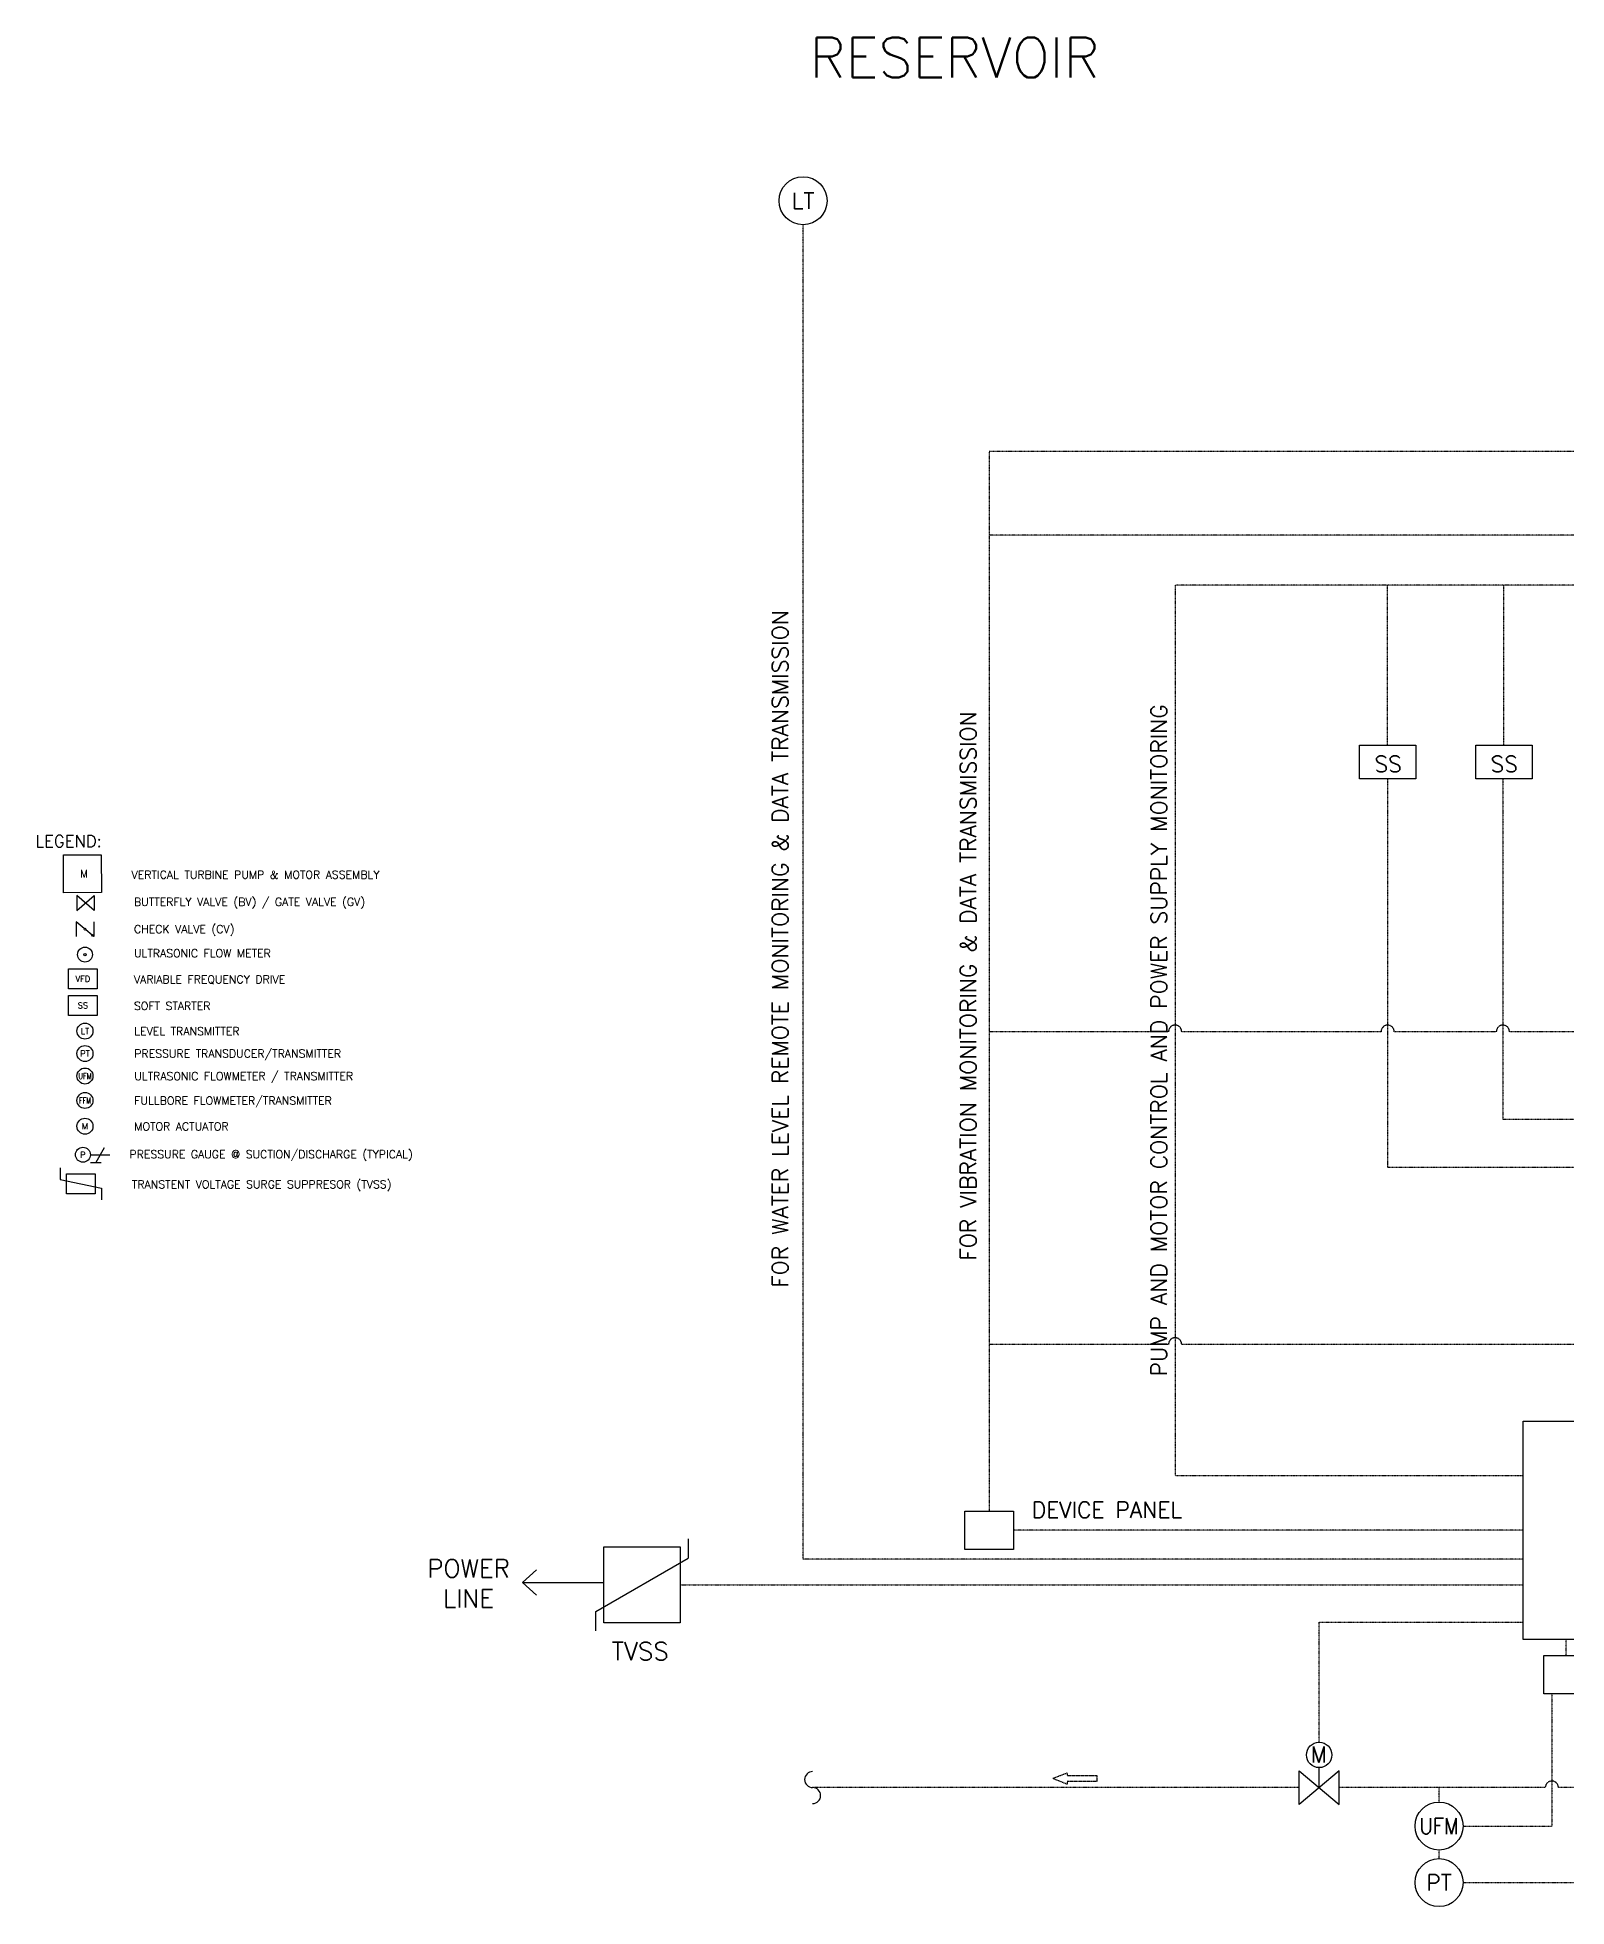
# Model space of a CAD drawing. Header units: inches. Extents: x 54971 to 80190, y -20447 to -7573.
# Drawn here: x 54971 to 64526, y -19527 to -7845 of the extents above; entities that cross this region are included whole.
import ezdxf
from ezdxf.enums import TextEntityAlignment as Align

# ---------------------------------------------------------------- set-up
doc = ezdxf.new("R2010")
doc.units = ezdxf.units.IN
doc.header["$MEASUREMENT"] = 0
doc.linetypes.add('HIDDEN', pattern=[0.375, 0.25, -0.125])
doc.linetypes.add('HIDDEN2', pattern=[0.1875, 0.125, -0.0625])
for name, color, linetype in [('2', 2, 'HIDDEN'), ('DP-BUTTERFLY VALVE_GATE VALVE', 251, 'Continuous'), ('DP-CHECK VALVE', 251, 'Continuous'), ('DP-LINES', 6, 'Continuous'), ('DP-PUMP&MOTOR', 251, 'Continuous'), ('E-Transmitter', 2, 'Continuous'), ('M-HVAC-PIPE-NEW', 6, 'HIDDEN2'), ('P-TXT2', 3, 'Continuous'), ('text', 3, 'Continuous'), ('WIRE-DASH', 1, 'HIDDEN')]:
    doc.layers.add(name, color=color, linetype=linetype)
doc.layers.add('M-HVAC-PIPE-TEXT', color=2, linetype='Continuous', lineweight=25)
doc.styles.add('SIMPLEX', font='simplex.shx')
doc.styles.add('SIMS', font='simplex.shx')

# ---------------------------------------------------------------- blocks, each defined once
blk = doc.blocks.new('gate valve')
at = {"layer": 'DP-BUTTERFLY VALVE_GATE VALVE'}
blk.add_lwpolyline([(-2.93, 2.48), (-2.93, -2.48), (2.93, 2.48), (2.93, -2.48)], close=True, dxfattribs=at)
blk = doc.blocks.new('CHECK VALVE')
at = {"layer": 'DP-CHECK VALVE'}
for p, q in [((-2.93, 2.48), (-2.93, -2.48)), ((-0.24, 0.2), (-2.93, 2.48)), ((2.93, 2.48), (2.93, -2.48)), ((2.35, -2), (0.24, -0.2)), ((2.16, -2.23), (2.35, -2)), ((2.93, -2.48), (2.16, -2.23)), ((2.55, -1.77), (2.35, -2)), ((2.93, -2.48), (2.55, -1.77))]:
    blk.add_line(p, q, dxfattribs=at)
blk.add_circle((0, 0), 0.312, dxfattribs=at)

msp = doc.modelspace()

# ---------------------------------------------------------------- linework, layer by layer
at = {"layer": '2', "ltscale": 0.2}
msp.add_lwpolyline([(61315, -18726), (61406, -18690), (61406, -18708), (61590, -18708), (61590, -18745), (61406, -18745), (61406, -18763)], close=True, dxfattribs=at)
at = {"layer": 'DP-LINES', "ltscale": 0.2}
for p, q in [((59037, -17228), (59037, -17349)), ((58002, -17501), (58510, -17501)), ((58460, -17804), (58460, -17683))]:
    msp.add_line(p, q, dxfattribs=at)
for points in [[(63232, -12268), (63584, -12268), (63584, -12479), (63232, -12479)], [(63958, -12268), (64310, -12268), (64310, -12479), (63958, -12479)], [(64255, -16492), (65681, -16492), (65681, -17857), (64255, -17857)], [(61071, -17055), (61071, -17294), (60765, -17294), (60765, -17055)], [(58510, -17278), (58987, -17278), (58987, -17754), (58510, -17754)], [(64690, -17957), (64690, -18196), (64384, -18196), (64384, -17957)]]:
    msp.add_lwpolyline(points, close=True, dxfattribs=at)
for points in [[(58460, -17683), (59037, -17349)], [(58002, -17501), (58090, -17422)], [(58002, -17501), (58090, -17581)]]:
    msp.add_lwpolyline(points, dxfattribs=at)
at = {"layer": 'DP-LINES', "color": 6, "ltscale": 0.2}
for centre, start, end in [((59815, -18733), 90, 270), ((59815, -18833), 270, 90)]:
    msp.add_arc(centre, 50, start, end, dxfattribs=at)
at = {"layer": 'DP-PUMP&MOTOR'}
msp.add_line((62980, -18783), (62980, -18658), dxfattribs=at)
msp.add_circle((62980, -18579), 79.2, dxfattribs=at)
at = {"layer": 'E-Transmitter'}
for centre in [(59755, -8866), (63729, -19023), (63729, -19377)]:
    msp.add_circle(centre, 150, dxfattribs=at)
at = {"layer": 'M-HVAC-PIPE-NEW', "color": 30}
for p, q in [((59755, -17356), (59755, -9016)), ((64255, -17356), (59755, -17356))]:
    msp.add_line(p, q, dxfattribs=at)
at = {"layer": 'M-HVAC-PIPE-NEW', "color": 2}
for p, q in [((60918, -10433), (60918, -17055)), ((68417, -10433), (60918, -10433)), ((66377, -10957), (60918, -10957)), ((62039, -14059), (60918, -14059)), ((63367, -14059), (62121, -14059)), ((64087, -14059), (63449, -14059)), ((68460, -14059), (64169, -14059)), ((62039, -16013), (60918, -16013)), ((66815, -16013), (62121, -16013)), ((64255, -17175), (61071, -17175))]:
    msp.add_line(p, q, dxfattribs=at)
at = {"layer": 'M-HVAC-PIPE-NEW', "color": 1}
for p, q in [((65580, -11268), (62080, -11268)), ((62080, -11268), (62080, -16833)), ((63408, -12268), (63408, -11268)), ((64134, -12268), (64134, -11268)), ((63408, -12479), (63408, -14908)), ((64128, -12479), (64128, -14608)), ((67156, -14608), (64128, -14608)), ((66856, -14908), (63408, -14908)), ((62080, -16833), (64255, -16833)), ((64523, -17957), (64523, -17857)), ((64434, -18196), (64434, -19023)), ((63729, -18873), (63729, -18783)), ((63879, -19023), (64434, -19023)), ((63729, -19227), (63729, -19173)), ((63879, -19377), (64612, -19377))]:
    msp.add_line(p, q, dxfattribs=at)
at = {"layer": 'M-HVAC-PIPE-NEW', "color": 6}
for p, q in [((58991, -17516), (64255, -17516)), ((62856, -18783), (59815, -18783)), ((64393, -18783), (63105, -18783)), ((64571, -18783), (64475, -18783))]:
    msp.add_line(p, q, dxfattribs=at)
at = {"layer": 'M-HVAC-PIPE-NEW', "color": 8}
for p, q in [((62980, -18500), (62980, -17750)), ((62980, -17750), (64255, -17750))]:
    msp.add_line(p, q, dxfattribs=at)
at = {"layer": 'P-TXT2', "ltscale": 0.2}
for p, q in [((55302, -14828), (55423, -14828)), ((55388, -14785), (55336, -14877)), ((55303, -14877), (55369, -14877))]:
    msp.add_line(p, q, dxfattribs=at)
at = {"layer": 'P-TXT2'}
msp.add_lwpolyline([(55134, -13191), (55133, -12954), (55370, -12953), (55371, -13190)], close=True, dxfattribs=at)
at = {"layer": 'P-TXT2', "ltscale": 0.2}
for points in [[(55165, -13667), (55345, -13667), (55345, -13791), (55165, -13791)], [(55165, -13833), (55345, -13833), (55345, -13957), (55165, -13957)], [(55153, -14948), (55332, -14948), (55332, -15072), (55153, -15072)]]:
    msp.add_lwpolyline(points, close=True, dxfattribs=at)
msp.add_lwpolyline([(55113, -14910), (55113, -14983), (55372, -15037), (55372, -15110)], dxfattribs=at)
for centre, radius in [((55268, -13577), 46.6), ((55268, -13577), 7.06), ((55268, -14055), 50), ((55268, -14196), 50), ((55268, -14336), 50), ((55268, -14489), 50), ((55268, -14650), 50), ((55255, -14828), 46.6)]:
    msp.add_circle(centre, radius, dxfattribs=at)
at = {"layer": 'WIRE-DASH', "color": 2, "ltscale": 10}
for points in [[(62121, -14059, 1), (62039, -14059, 1)], [(63449, -14059, 1), (63367, -14059, 1)], [(64169, -14059, 1), (64087, -14059, 1)]]:
    msp.add_lwpolyline(points, format="xyb", dxfattribs=at)
at = {"layer": 'WIRE-DASH', "color": 1, "ltscale": 10}
msp.add_lwpolyline([(62121, -16013, 1), (62039, -16013, 1)], format="xyb", dxfattribs=at)
at = {"layer": 'WIRE-DASH', "color": 6, "ltscale": 10}
msp.add_arc((64434, -18783), 40.9, 0, 180, dxfattribs=at)

# ---------------------------------------------------------------- block references
at = {"layer": 'DP-BUTTERFLY VALVE_GATE VALVE', "xscale": -42.50000000465661, "yscale": 42.50000000465661, "zscale": 42.5, "rotation": 180}
msp.add_blockref('gate valve', (62980, -18783), dxfattribs=at)
at = {"layer": 'P-TXT2', "xscale": 18.75, "yscale": 18.75, "zscale": 18.75}
for name, p in [('gate valve', (55271, -13255)), ('CHECK VALVE', (55268, -13418))]:
    msp.add_blockref(name, p, dxfattribs=at)

# ---------------------------------------------------------------- texts
at = {"layer": 'DP-PUMP&MOTOR', "color": 3, "style": 'SIMPLEX'}
msp.add_text('RESERVOIR', height=250, dxfattribs=at).set_placement((60702, -7970), align=Align.MIDDLE_CENTER)
at = {"layer": 'M-HVAC-PIPE-TEXT', "color": 3, "char_height": 100, "width": 7820.76, "attachment_point": 2, "rotation": 90, "style": 'SIMS'}
for s, insert in [('FOR WATER LEVEL REMOTE MONITORING & DATA TRANSMISSION', (59561, -13542, -110)), ('PUMP AND MOTOR CONTROL AND POWER SUPPLY MONITORING ', (61929, -14113, -110)), ('FOR VIBRATION MONITORING & DATA TRANSMISSION', (60737, -13773, -110))]:
    msp.add_mtext(s, dxfattribs=dict(at, insert=insert))
at = {"layer": 'M-HVAC-PIPE-TEXT', "color": 3, "insert": (61654, -16997, -110), "char_height": 100, "width": 1108.7, "attachment_point": 2, "style": 'SIMS'}
msp.add_mtext('DEVICE PANEL', dxfattribs=at)
at = {"layer": 'M-HVAC-PIPE-TEXT', "char_height": 112.5, "width": 363.55, "attachment_point": 2, "style": 'SIMS'}
for s, insert in [('POWER LINE', (57665, -17357)), ('TVSS', (58738, -17874))]:
    msp.add_mtext(s, dxfattribs=dict(at, insert=insert))
at = {"layer": 'P-TXT2', "color": 4, "style": 'SIMPLEX'}
msp.add_text('LEGEND:', height=75, dxfattribs=at).set_placement((54958, -12906))
at = {"layer": 'P-TXT2', "color": 1, "style": 'SIMPLEX'}
for s, height, p in [('M', 47.2, (55262, -13071)), ('VFD', 37.5, (55255, -13729)), ('SS', 37.5, (55255, -13895)), ('LT', 37.5, (55268, -14055)), ('PT', 37.5, (55268, -14196)), ('M', 37.5, (55268, -14650)), ('P', 37.5, (55255, -14828))]:
    msp.add_text(s, height=height, dxfattribs=at).set_placement(p, align=Align.MIDDLE_CENTER)
at = {"layer": 'P-TXT2', "style": 'SIMPLEX'}
for s, p in [('VERTICAL TURBINE PUMP & MOTOR ASSEMBLY', (55559, -13103)), ('BUTTERFLY VALVE (BV) / GATE VALVE (GV)', (55574, -13273)), ('CHECK VALVE (CV) ', (55574, -13443)), ('ULTRASONIC FLOW METER', (55574, -13594)), ('VARIABLE FREQUENCY DRIVE', (55574, -13757)), ('SOFT STARTER', (55574, -13923)), ('LEVEL TRANSMITTER', (55576, -14081)), ('PRESSURE TRANSDUCER/TRANSMITTER', (55576, -14221)), ('ULTRASONIC FLOWMETER / TRANSMITTER', (55576, -14362)), ('FULLBORE FLOWMETER/TRANSMITTER', (55576, -14515)), ('MOTOR ACTUATOR', (55576, -14676)), ('PRESSURE GAUGE @ SUCTION/DISCHARGE (TYPICAL)', (55546, -14850)), ('TRANSTENT VOLTAGE SURGE SUPPRESOR (TVSS)', (55561, -15038))]:
    msp.add_text(s, height=50, dxfattribs=at).set_placement(p)
at = {"layer": 'P-TXT2', "color": 1, "style": 'SIMPLEX', "width": 0.75}
for s, p in [('UFM', (55268, -14336)), ('FFM', (55268, -14489))]:
    msp.add_text(s, height=37.5, dxfattribs=at).set_placement(p, align=Align.MIDDLE_CENTER)
at = {"layer": 'text', "style": 'SIMS'}
for s, p in [('LT', (59755, -8866)), ('M', (62978, -18576)), ('PT', (63729, -19377))]:
    msp.add_text(s, height=100, dxfattribs=at).set_placement(p, align=Align.MIDDLE_CENTER)
for p in [(63411, -12436), (64137, -12436)]:
    msp.add_text('SS', height=100, dxfattribs=at).set_placement(p, align=Align.CENTER)
at = {"layer": 'text', "style": 'SIMS', "width": 0.9}
msp.add_text('UFM', height=100, dxfattribs=at).set_placement((63729, -19023), align=Align.MIDDLE_CENTER)

doc.saveas('drawing.dxf')
